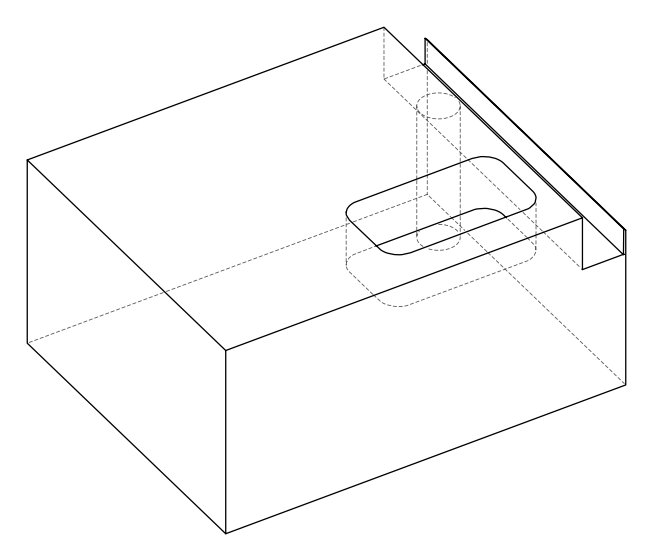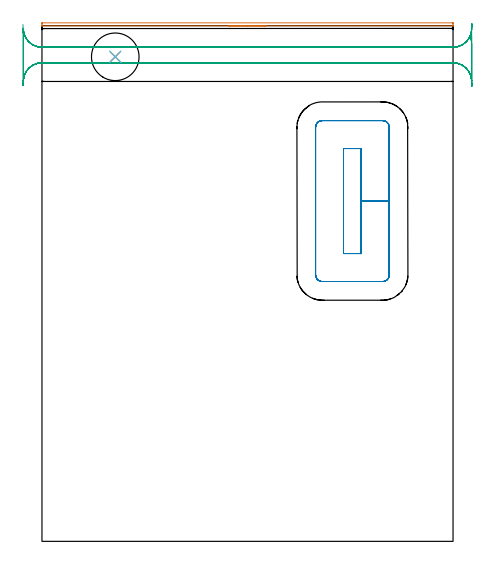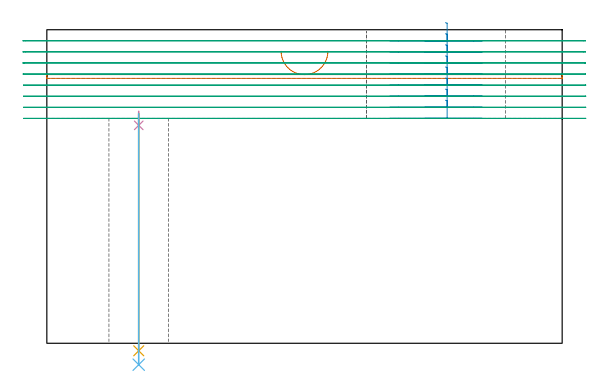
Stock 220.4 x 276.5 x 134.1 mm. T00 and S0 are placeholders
(PLAN: 6 operations, 4 tool changes, 18.7 min)
(1 AREA_MILL | FG_CHAMFER_SURFACE | UGT0205_001 | 1.91 min | 35060 mm3)
(2 MILL_RECTANGULAR_POCKET | POCKET_RECTANGULAR_STRAIGHT | UGT0201_094 | Follow Part, ap 5, ae 75% | 7.27 min | 233728 mm3)
(3 MILL_RECTANGULAR_SLOT | SLOT_RECTANGULAR | UGT0201_094 | Follow Part, ap 5, ae 75% | 8.65 min | 208439 mm3)
(4 SPOT_DRILL | STEP1HOLE | NXT0321_9005460120000 | 0.06 min | 156 mm3)
(5 DRILL_THROUGH_HOLE_INTO_CENTER | STEP1HOLE | NXT0301_065 | 0.41 min | 6526 mm3)
(6 DRILL_TO_ENLARGE_THROUGH_HOLE | STEP1HOLE | UGT0301_386 | 0.44 min | 42361 mm3)
(TOOL UGT0205_001 | Chamfer Mill 20 x 3 x 45 deg. | D20 FL50 Z2)
(TOOL UGT0201_094 | End mill 20 mm | D20 FL38 Z4)
(TOOL NXT0321_9005460120000 | NC Spot Drill, 142deg, 12mm, Carbide, Uncoated | D12 PA142 FL30 Z2)
(TOOL NXT0301_065 | Carbide Drill 9.4mm [860.1-0940-075A1-MM 2214] | D9.4 PA140 FL98 Z2)
(TOOL UGT0301_386 | Twist Drill 25.5 mm | D25.5 PA118 FL165 Z2)
(OP 1 AREA_MILL)
G17 G21 G94 G90
T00 M6
G54
G17 G0 G90 X120.2 Y276.4 S1061 M3
G43 Z144.1 H0
Z124.9
G94 G1 X120.162 Z124.028 F250.
X120.048 Z123.163
X119.859 Z122.312
X119.597 Z121.48
X119.263 Z120.674
X118.86 Z119.9
X118.392 Z119.164
X117.86 Z118.472
X117.271 Z117.829
X116.628 Z117.239
X115.936 Z116.708
X115.2 Z116.24
X114.426 Z115.837
X113.62 Z115.503
X112.788 Z115.241
X111.936 Z115.052
X111.072 Z114.938
X110.2 Z114.9
X0.186
X0.01 Y276.403 Z114.888
X0.002 Y276.549 Z114.743
X0. Y276.701 Z114.598
Y276.91 Z114.389
Y277.638 Z113.657
X0.001 Y277.997 Z113.299
X0.002 Y277.998
X0.186 Y278. Z113.3
X220.214
X220.398 Y277.998 Z113.299
X220.399 Y277.997
X220.4 Y277.638 Z113.657
Y276.91 Z114.389
Y276.701 Z114.598
X220.398 Y276.549 Z114.743
X220.39 Y276.403 Z114.888
X220.214 Y276.4 Z114.9
X110.2
X109.328 Z114.938
X108.464 Z115.052
X107.612 Z115.241
X106.78 Z115.503
X105.974 Z115.837
X105.2 Z116.24
X104.464 Z116.708
X103.772 Z117.239
X103.129 Z117.829
X102.54 Z118.472
X102.008 Z119.164
X101.54 Z119.9
X101.137 Z120.674
X100.803 Z121.48
X100.541 Z122.312
X100.352 Z123.163
X100.238 Z124.028
X100.2 Z124.9
G0 Z144.1
M5
M2
(OP 2 MILL_RECTANGULAR_POCKET)
G17 G21 G94 G90
T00 M6
G54
G17 G0 G90 X170.473 Y154.3 S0 M3
G43 Z144.1 H0
Z137.1
G94 G1 X171.2 Z136.905 F250.
Y182.45 Z129.362
Y210.6 F500.
X161.7
Y154.3
X171.2
Y182.45
X186.2
Y222.
G3 X182.6 Y225.6 R3.6
G1 X150.3
G3 X146.7 Y222. R3.6
G1 Y142.9
G3 X150.3 Y139.3 R3.6
G1 X182.6
G3 X186.2 Y142.9 R3.6
G1 Y182.45
Y183.45
G0 X170.473 Y154.3 Z132.362
G1 X171.2 Z132.168 F250.
Y182.45 Z124.625
Y210.6 F500.
X161.7
Y154.3
X171.2
Y182.45
X186.2
Y222.
G3 X182.6 Y225.6 R3.6
G1 X150.3
G3 X146.7 Y222. R3.6
G1 Y142.9
G3 X150.3 Y139.3 R3.6
G1 X182.6
G3 X186.2 Y142.9 R3.6
G1 Y182.45
Y183.45
G0 X170.473 Y154.3 Z127.625
G1 X171.2 Z127.43 F250.
Y182.45 Z119.887
Y210.6 F500.
X161.7
Y154.3
X171.2
Y182.45
X186.2
Y222.
G3 X182.6 Y225.6 R3.6
G1 X150.3
G3 X146.7 Y222. R3.6
G1 Y142.9
G3 X150.3 Y139.3 R3.6
G1 X182.6
G3 X186.2 Y142.9 R3.6
G1 Y182.45
Y183.45
G0 X170.473 Y154.3 Z122.887
G1 X171.2 Z122.693 F250.
Y182.45 Z115.15
Y210.6 F500.
X161.7
Y154.3
X171.2
Y182.45
X186.2
Y222.
G3 X182.6 Y225.6 R3.6
G1 X150.3
G3 X146.7 Y222. R3.6
G1 Y142.9
G3 X150.3 Y139.3 R3.6
G1 X182.6
G3 X186.2 Y142.9 R3.6
G1 Y182.45
Y183.45
G0 X170.473 Y154.3 Z118.15
G1 X171.2 Z117.955 F250.
Y182.45 Z110.412
Y210.6 F500.
X161.7
Y154.3
X171.2
Y182.45
X186.2
Y222.
G3 X182.6 Y225.6 R3.6
G1 X150.3
G3 X146.7 Y222. R3.6
G1 Y142.9
G3 X150.3 Y139.3 R3.6
G1 X182.6
G3 X186.2 Y142.9 R3.6
G1 Y182.45
Y183.45
G0 X170.473 Y154.3 Z113.412
G1 X171.2 Z113.218 F250.
Y182.45 Z105.675
Y210.6 F500.
X161.7
Y154.3
X171.2
Y182.45
X186.2
Y222.
G3 X182.6 Y225.6 R3.6
G1 X150.3
G3 X146.7 Y222. R3.6
G1 Y142.9
G3 X150.3 Y139.3 R3.6
G1 X182.6
G3 X186.2 Y142.9 R3.6
G1 Y182.45
Y183.45
G0 X170.473 Y154.3 Z108.675
G1 X171.2 Z108.48 F250.
Y182.45 Z100.937
Y210.6 F500.
X161.7
Y154.3
X171.2
Y182.45
X186.2
Y222.
G3 X182.6 Y225.6 R3.6
G1 X150.3
G3 X146.7 Y222. R3.6
G1 Y142.9
G3 X150.3 Y139.3 R3.6
G1 X182.6
G3 X186.2 Y142.9 R3.6
G1 Y182.45
Y183.45
G0 X170.473 Y154.3 Z103.937
G1 X171.2 Z103.743 F250.
Y182.45 Z96.2
Y210.6 F500.
X161.7
Y154.3
X171.2
Y182.45
X186.2
Y222.
G3 X182.6 Y225.6 R3.6
G1 X150.3
G3 X146.7 Y222. R3.6
G1 Y142.9
G3 X150.3 Y139.3 R3.6
G1 X182.6
G3 X186.2 Y142.9 R3.6
G1 Y182.45
Y183.45
G0 Z144.1
M5
M2
(OP 3 MILL_RECTANGULAR_SLOT)
G17 G21 G94 G90
T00 M6
G54
G17 G0 G90 X-10.202 Y244.383 S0 M3
G43 Z144.1 H0
Z129.362
G94 G1 X-9.97 Y247.374 F250.
G2 X0. Y256.6 R10. F500.
G1 X220.4
G2 X230.39 Y247.047 R10.
G1 X230.4
Y266.414
G3 X229.452 Y270.65 R10.
G2 X220.4 Y264.9 R10.
G1 X0.
G2 X-9.052 Y270.65 R10.
G1 X-10.327 Y273.366 F250.
G0 X-10.202 Y244.383 Z124.625
G1 X-9.97 Y247.374
G2 X0. Y256.6 R10. F500.
G1 X220.4
G2 X230.39 Y247.047 R10.
G1 X230.4
Y266.413
G3 X229.452 Y270.65 R10.
G2 X220.4 Y264.9 R10.
G1 X0.
G2 X-9.052 Y270.65 R10.
G1 X-10.327 Y273.366 F250.
G0 X-10.202 Y244.383 Z119.887
G1 X-9.97 Y247.374
G2 X0. Y256.6 R10. F500.
G1 X220.4
G2 X230.39 Y247.047 R10.
G1 X230.4
Y269.926
G3 X230.097 Y272.354 R10.
G1 X230.068 Y272.346
G2 X220.4 Y264.9 R10.
G1 X0.
G2 X-9.668 Y272.346 R10.
G1 X-10.435 Y275.247 F250.
G0 X-10.202 Y244.383 Z115.15
G1 X-9.97 Y247.374
G2 X0. Y256.6 R10. F500.
G1 X220.4
G2 X230.39 Y247.047 R10.
G1 X230.4
Y274.453
X230.39
G2 X220.4 Y264.9 R10.
G1 X0.
G2 X-9.97 Y274.126 R10.
G1 X-10.202 Y277.117 F250.
G0 Z144.1
X230.524 Y277.45
Z110.412
G1 X230.39 Y274.453
G2 X220.4 Y264.9 R10. F500.
G1 X0.
G2 X-9.99 Y274.453 R10.
G1 Y247.047
G2 X0. Y256.6 R10.
G1 X220.4
G2 X230.39 Y247.047 R10.
G1 X230.524 Y244.05 F250.
G0 Y277.45 Z105.675
G1 X230.39 Y274.453
G2 X220.4 Y264.9 R10. F500.
G1 X0.
G2 X-9.99 Y274.453 R10.
G1 Y247.047
G2 X0. Y256.6 R10.
G1 X220.4
G2 X230.39 Y247.047 R10.
G1 X230.524 Y244.05 F250.
G0 Y277.45 Z100.937
G1 X230.39 Y274.453
G2 X220.4 Y264.9 R10. F500.
G1 X0.
G2 X-9.99 Y274.453 R10.
G1 Y247.047
G2 X0. Y256.6 R10.
G1 X220.4
G2 X230.39 Y247.047 R10.
G1 X230.524 Y244.05 F250.
G0 Y277.45 Z96.2
G1 X230.39 Y274.453
G2 X220.4 Y264.9 R10. F500.
G1 X0.
G2 X-9.99 Y274.453 R10.
G1 Y247.047
G2 X0. Y256.6 R10.
G1 X220.4
G2 X230.39 Y247.047 R10.
G1 X230.524 Y244.05 F250.
G0 Z144.1
M5
M2
(OP 4 SPOT_DRILL)
G17 G21 G94 G90
T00 M6
G54
G17 G0 G90 X39.3 Y259.8 S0 M3
G43 Z144.1 H0
G94 G81 G98 Z93.2 F250. R99.2
G80
M5
M2
(OP 5 DRILL_THROUGH_HOLE_INTO_CENTER)
G17 G21 G94 G90
T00 M6
G54
G17 G0 G90 X39.3 Y259.8 S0 M3
G43 Z144.1 H1
G94 G73 G98 Z-3.211 F250. Q9.037 R98.2
G80
M5
M2
(OP 6 DRILL_TO_ENLARGE_THROUGH_HOLE)
G17 G21 G94 G90
T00 M6
G54
G17 G0 G90 X39.3 Y259.8 S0 M3
G43 Z144.1 H0
G94 G73 G98 Z-9.161 F250. Q21.072 R98.2
G80
M5
M2
